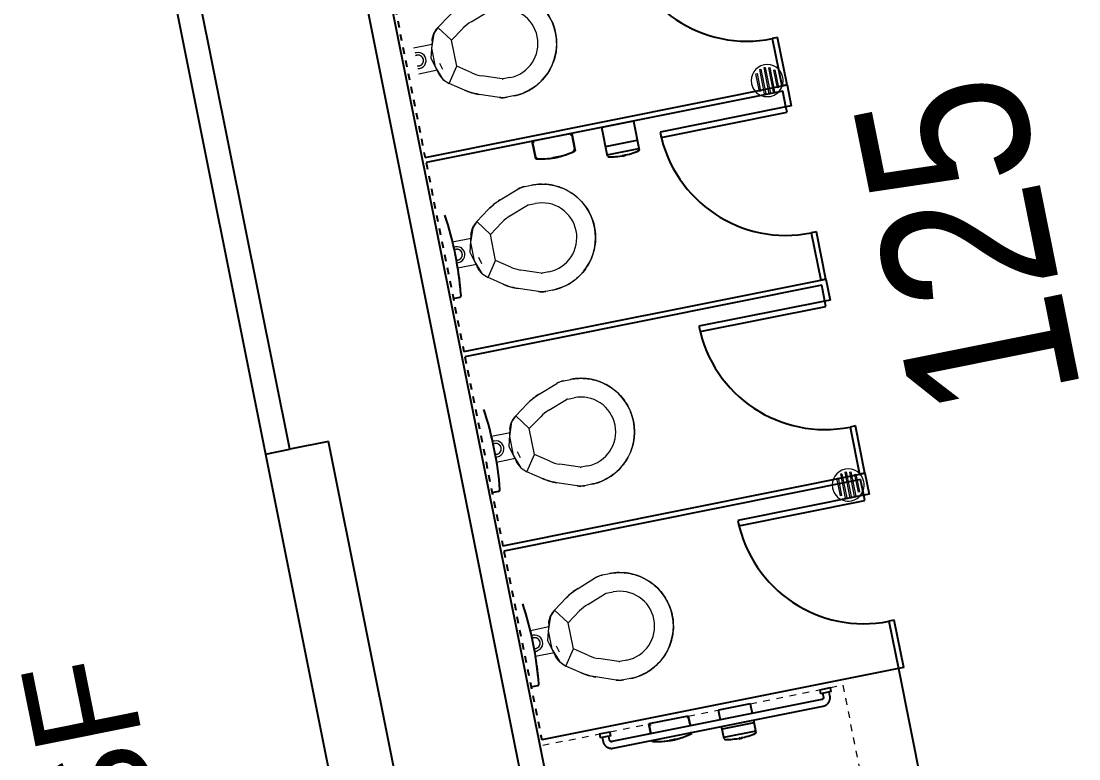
# Model space of a CAD drawing. Header units: inches. Extents: x 69200890 to 69205124, y 27678531 to 27681974.
# Drawn here: x 69203838.8 to 69204036.5, y 27680789.9 to 27680927.7 of the extents above; entities that cross this region are included whole.
import ezdxf
from ezdxf.enums import TextEntityAlignment as Align

# ---------------------------------------------------------------- set-up
doc = ezdxf.new("R2010")
doc.units = ezdxf.units.IN
doc.header["$LTSCALE"] = 10
doc.header["$MEASUREMENT"] = 0
doc.linetypes.add('Dash 1_8_', pattern=[0.25, 0.125, -0.125])
for name, color, linetype in [('A-DOOR', 2, 'CONTINUOUS'), ('A-FLOR', 3, 'CONTINUOUS'), ('A-IDEN-VNUM', 4, 'CONTINUOUS'), ('A-WALL', 5, 'CONTINUOUS'), ('AREA-TEXT', 3, 'CONTINUOUS')]:
    doc.layers.add(name, color=color, linetype=linetype)
doc.layers.add('P-SANR-FIXT', color=6, linetype='CONTINUOUS', lineweight=9)
doc.styles.add('CP_IDENTEXT', font='arial.ttf', dxfattribs={"height": 1})
doc.styles.add('CP_ROOMVNUMBER', font='arial.ttf', dxfattribs={"width": 0.85, "height": 0.075})

# ---------------------------------------------------------------- blocks, each defined once
blk = doc.blocks.new('pf-Toilet - Commercial _wall_ - WC-2 18_ Seat Height-8914036-LEVEL 1 FLOOR PLAN - OVERALL')
at = {"layer": 'P-SANR-FIXT'}
for p, q in [((13.44, -8.29), (13.44, -4.74)), ((18.44, -4.75), (18.44, -8.29)), ((15.94, -7.55), (12.84, -8.38)), ((19.04, -8.38), (15.94, -7.55)), ((11.58, -8.97), (10.6, -9.95)), ((14.18, -8.02), (11.58, -8.97)), ((14.69, -8.92), (13.45, -9.25)), ((17.7, -8.02), (14.18, -8.02)), ((20.3, -8.97), (17.7, -8.02)), ((21.28, -9.95), (20.3, -8.97)), ((8.82, -12.49), (10.6, -9.95)), ((10.6, -9.95), (13.47, -11.96)), ((10.6, -9.95), (13.47, -11.96)), ((18.42, -11.96), (21.28, -9.95)), ((18.42, -11.96), (21.28, -9.95)), ((21.28, -9.95), (23.06, -12.49)), ((11.69, -14.5), (13.47, -11.96)), ((13.47, -11.96), (18.42, -11.96)), ((18.42, -11.96), (20.19, -14.5)), ((6.18, -18.65), (7.5, -15.04)), ((24.38, -15.04), (25.7, -18.65)), ((9.47, -19.85), (10.79, -16.23)), ((21.1, -16.23), (22.41, -19.85)), ((5.94, -21.31), (5.94, -20.02)), ((9.44, -21.31), (9.44, -20.02)), ((22.44, -20.02), (22.44, -21.31)), ((25.94, -20.02), (25.94, -21.31))]:
    blk.add_line(p, q, dxfattribs=at)
at = {"layer": 'P-SANR-FIXT', "flags": 128}
for points in [[(14.99, -4.76), (14.97, -4.8), (14.96, -4.84), (14.95, -4.88), (14.95, -4.92), (14.94, -4.96), (14.94, -5), (14.93, -5.04), (14.93, -5.08), (14.93, -5.12), (14.93, -5.16), (14.94, -5.2), (14.94, -5.24), (14.95, -5.28), (14.96, -5.32), (14.97, -5.36), (14.98, -5.4), (14.99, -5.43), (15.01, -5.47), (15.02, -5.51), (15.04, -5.55), (15.06, -5.58), (15.08, -5.62), (15.1, -5.65), (15.13, -5.68), (15.15, -5.72), (15.18, -5.75), (15.2, -5.78), (15.23, -5.81), (15.26, -5.83), (15.29, -5.86), (15.32, -5.89), (15.35, -5.91), (15.39, -5.93), (15.42, -5.95), (15.46, -5.97), (15.49, -5.99), (15.53, -6.01), (15.57, -6.03), (15.6, -6.04), (15.64, -6.05), (15.68, -6.06), (15.72, -6.07), (15.76, -6.08), (15.8, -6.09), (15.84, -6.09), (15.88, -6.1), (15.92, -6.1), (15.94, -6.1)], [(15.94, -6.1), (15.98, -6.1), (16.02, -6.09), (16.06, -6.09), (16.1, -6.09), (16.14, -6.08), (16.18, -6.07), (16.22, -6.06), (16.26, -6.05), (16.3, -6.03), (16.33, -6.02), (16.37, -6), (16.41, -5.98), (16.44, -5.96), (16.48, -5.94), (16.51, -5.92), (16.54, -5.9), (16.58, -5.87), (16.61, -5.85), (16.64, -5.82), (16.66, -5.79), (16.69, -5.76), (16.72, -5.73), (16.74, -5.7), (16.77, -5.67), (16.79, -5.63), (16.81, -5.6), (16.83, -5.56), (16.85, -5.53), (16.87, -5.49), (16.88, -5.45), (16.89, -5.42), (16.91, -5.38), (16.92, -5.34), (16.93, -5.3), (16.93, -5.26), (16.94, -5.22), (16.95, -5.18), (16.95, -5.14), (16.95, -5.1), (16.95, -5.06), (16.95, -5.02), (16.94, -4.98), (16.94, -4.94), (16.93, -4.9), (16.92, -4.86), (16.91, -4.82), (16.9, -4.78)], [(10.6, -9.95), (10.69, -9.82), (10.79, -9.7), (10.9, -9.58), (11.01, -9.46), (11.12, -9.35), (11.24, -9.24), (11.36, -9.14), (11.49, -9.04), (11.62, -8.94), (11.75, -8.86), (11.89, -8.77), (12.03, -8.7), (12.17, -8.63), (12.32, -8.56), (12.47, -8.5), (12.62, -8.45), (12.77, -8.4), (12.84, -8.38)], [(19.04, -8.38), (19.19, -8.43), (19.35, -8.48), (19.5, -8.53), (19.64, -8.6), (19.79, -8.67), (19.93, -8.74), (20.07, -8.82), (20.2, -8.9), (20.34, -8.99), (20.46, -9.09), (20.59, -9.19), (20.71, -9.3), (20.82, -9.41), (20.94, -9.52), (21.04, -9.64), (21.14, -9.77), (21.24, -9.89), (21.28, -9.95)], [(7.5, -15.04), (7.66, -14.62), (7.83, -14.22), (8.02, -13.82), (8.23, -13.44), (8.45, -13.06), (8.69, -12.69), (8.82, -12.49)], [(23.06, -12.49), (23.3, -12.85), (23.53, -13.23), (23.75, -13.61), (23.95, -14), (24.13, -14.4), (24.3, -14.81), (24.38, -15.04)], [(5.94, -20.02), (5.94, -19.86), (5.95, -19.7), (5.97, -19.54), (5.99, -19.38), (6.02, -19.22), (6.06, -19.07), (6.1, -18.91), (6.14, -18.76), (6.18, -18.65)], [(25.7, -18.65), (25.75, -18.8), (25.8, -18.95), (25.84, -19.11), (25.87, -19.27), (25.9, -19.42), (25.92, -19.58), (25.93, -19.74), (25.94, -19.9), (25.94, -20.02)], [(6.54, -24.73), (6.41, -24.35), (6.3, -23.97), (6.2, -23.58), (6.12, -23.19), (6.05, -22.8), (6, -22.4), (5.96, -22), (5.95, -21.6), (5.94, -21.31)], [(25.94, -21.31), (25.93, -21.71), (25.91, -22.11), (25.87, -22.51), (25.81, -22.91), (25.74, -23.3), (25.65, -23.69), (25.55, -24.08), (25.43, -24.46), (25.34, -24.73)], [(8.87, -28.38), (8.59, -28.1), (8.33, -27.8), (8.07, -27.49), (7.83, -27.17), (7.61, -26.84), (7.39, -26.5), (7.19, -26.15), (7, -25.8), (6.83, -25.44), (6.67, -25.07), (6.54, -24.73)], [(25.34, -24.73), (25.19, -25.11), (25.03, -25.47), (24.86, -25.83), (24.67, -26.19), (24.47, -26.53), (24.26, -26.87), (24.03, -27.2), (23.79, -27.52), (23.53, -27.82), (23.26, -28.12), (23.01, -28.38)], [(12.52, -30.71), (12.15, -30.57), (11.78, -30.41), (11.42, -30.23), (11.07, -30.04), (10.72, -29.84), (10.39, -29.63), (10.06, -29.4), (9.74, -29.16), (9.43, -28.9), (9.13, -28.64), (8.87, -28.38)], [(23.01, -28.38), (22.72, -28.66), (22.42, -28.93), (22.11, -29.18), (21.8, -29.42), (21.47, -29.65), (21.13, -29.86), (20.78, -30.06), (20.43, -30.25), (20.07, -30.42), (19.7, -30.58), (19.36, -30.71)], [(15.94, -31.31), (15.54, -31.3), (15.14, -31.28), (14.74, -31.24), (14.35, -31.18), (13.95, -31.11), (13.56, -31.03), (13.18, -30.92), (12.8, -30.8), (12.52, -30.71)], [(19.36, -30.71), (18.98, -30.84), (18.6, -30.95), (18.21, -31.05), (17.82, -31.13), (17.43, -31.2), (17.03, -31.25), (16.63, -31.29), (16.23, -31.31), (15.94, -31.31)]]:
    blk.add_lwpolyline(points, dxfattribs=at)
at = {"layer": 'P-SANR-FIXT'}
for centre, radius, start, end in [((15.94, -5.09), 1.5, 167.1977, 180), ((15.94, -5.09), 1.5, 180, 0), ((15.94, -5.09), 1.01, 162, 270), ((15.94, -5.09), 1.01, 270, 315.4779), ((15.94, -5.09), 1.01, 330.8251, 18), ((15.94, -5.09), 1.5, 0, 12.8023), ((13.88, -12.25), 4, 105, 125), ((18.01, -12.25), 4, 55, 75), ((17.83, -18.8), 11, 145, 160), ((14.05, -18.8), 11, 20, 35), ((17.83, -18.8), 7.5, 145, 160), ((14.05, -18.8), 7.5, 20, 35), ((9.94, -20.02), 4, 160, 180), ((21.94, -20.02), 4, 0, 20), ((15.94, -21.31), 10, 180, 270), ((15.94, -21.31), 10, 180, 190.6696), ((9.94, -20.02), 0.5, 160, 180), ((15.94, -21.31), 6.5, 180, 270), ((15.94, -21.31), 10, 270, 0), ((15.94, -21.31), 6.5, 270, 0), ((21.94, -20.02), 0.5, 0, 20), ((15.94, -21.31), 10, 349.3304, 0), ((15.94, -21.31), 10, 194.1644, 200), ((15.94, -21.31), 10, 200, 201.173), ((15.94, -21.31), 10, 338.827, 340), ((15.94, -21.31), 10, 340, 345.8356), ((15.94, -21.31), 10, 209.1638, 212.5), ((15.94, -21.31), 10, 327.5, 330.8362), ((15.94, -21.31), 10, 237.5, 240.8362), ((15.94, -21.31), 10, 248.827, 250), ((15.94, -21.31), 10, 250, 255.8356), ((15.94, -21.31), 10, 259.3304, 270), ((15.94, -21.31), 10, 270, 280.6696), ((15.94, -21.31), 10, 284.1644, 290), ((15.94, -21.31), 10, 290, 291.173), ((15.94, -21.31), 10, 299.1638, 302.5)]:
    blk.add_arc(centre, radius, start, end, dxfattribs=at)
blk = doc.blocks.new('pf_Floor Drain - Floor Drain-8424085-LEVEL 1 FLOOR PLAN - OVERALL')
at = {"layer": 'P-SANR-FIXT'}
for p, q in [((-0.96, -2.31), (-0.96, 2.31)), ((-0.96, 2.31), (-0.75, 2.31)), ((-0.75, 2.31), (-0.75, -2.31)), ((-0.1, -2.5), (-0.1, 2.5)), ((-0.1, 2.5), (0.1, 2.5)), ((0.1, 2.5), (0.1, -2.5)), ((0.75, -2.31), (0.75, 2.31)), ((0.75, 2.31), (0.96, 2.31)), ((0.96, 2.31), (0.96, -2.31)), ((-1.81, -1.68), (-1.81, 1.68)), ((-1.81, 1.68), (-1.6, 1.68)), ((-1.6, 1.68), (-1.6, -1.68)), ((1.6, -1.68), (1.6, 1.68)), ((1.6, 1.68), (1.81, 1.68)), ((1.81, 1.68), (1.81, -1.68)), ((-1.6, -1.68), (-1.81, -1.68)), ((1.81, -1.68), (1.6, -1.68)), ((-0.75, -2.31), (-0.96, -2.31)), ((0.1, -2.5), (-0.1, -2.5)), ((0.96, -2.31), (0.75, -2.31))]:
    blk.add_line(p, q, dxfattribs=at)
for start, end in [(360, 180), (180, 360)]:
    blk.add_arc((0, 0), 3, start, end, dxfattribs=at)
blk = doc.blocks.new('pf-Toilet - Commercial _wall_ - WC-2 18_ Seat Height-V25-LEVEL 1 FLOOR PLAN - OVERALL')
at = {"layer": 'P-SANR-FIXT'}
for p, q in [((13.44, -8.29), (13.44, -4.74)), ((18.44, -4.75), (18.44, -8.29)), ((15.94, -7.55), (12.84, -8.38)), ((19.04, -8.38), (15.94, -7.55)), ((11.58, -8.97), (10.6, -9.95)), ((14.18, -8.02), (11.58, -8.97)), ((14.69, -8.92), (13.45, -9.25)), ((17.7, -8.02), (14.18, -8.02)), ((20.3, -8.97), (17.7, -8.02)), ((21.28, -9.95), (20.3, -8.97)), ((8.82, -12.49), (10.6, -9.95)), ((10.6, -9.95), (13.47, -11.96)), ((10.6, -9.95), (13.47, -11.96)), ((18.42, -11.96), (21.28, -9.95)), ((18.42, -11.96), (21.28, -9.95)), ((21.28, -9.95), (23.06, -12.49)), ((11.69, -14.5), (13.47, -11.96)), ((13.47, -11.96), (18.42, -11.96)), ((18.42, -11.96), (20.19, -14.5)), ((6.18, -18.65), (7.5, -15.04)), ((24.38, -15.04), (25.7, -18.65)), ((9.47, -19.85), (10.79, -16.23)), ((21.1, -16.23), (22.41, -19.85)), ((5.94, -21.31), (5.94, -20.02)), ((9.44, -21.31), (9.44, -20.02)), ((22.44, -20.02), (22.44, -21.31)), ((25.94, -20.02), (25.94, -21.31))]:
    blk.add_line(p, q, dxfattribs=at)
at = {"layer": 'P-SANR-FIXT', "flags": 128}
for points in [[(14.99, -4.76), (14.97, -4.8), (14.96, -4.84), (14.95, -4.88), (14.95, -4.92), (14.94, -4.96), (14.94, -5), (14.93, -5.04), (14.93, -5.08), (14.93, -5.12), (14.93, -5.16), (14.94, -5.2), (14.94, -5.24), (14.95, -5.28), (14.96, -5.32), (14.97, -5.36), (14.98, -5.4), (14.99, -5.43), (15.01, -5.47), (15.02, -5.51), (15.04, -5.55), (15.06, -5.58), (15.08, -5.62), (15.1, -5.65), (15.13, -5.68), (15.15, -5.72), (15.18, -5.75), (15.2, -5.78), (15.23, -5.81), (15.26, -5.83), (15.29, -5.86), (15.32, -5.89), (15.35, -5.91), (15.39, -5.93), (15.42, -5.95), (15.46, -5.97), (15.49, -5.99), (15.53, -6.01), (15.57, -6.03), (15.6, -6.04), (15.64, -6.05), (15.68, -6.06), (15.72, -6.07), (15.76, -6.08), (15.8, -6.09), (15.84, -6.09), (15.88, -6.1), (15.92, -6.1), (15.94, -6.1)], [(15.94, -6.1), (15.98, -6.1), (16.02, -6.09), (16.06, -6.09), (16.1, -6.09), (16.14, -6.08), (16.18, -6.07), (16.22, -6.06), (16.26, -6.05), (16.3, -6.03), (16.33, -6.02), (16.37, -6), (16.41, -5.98), (16.44, -5.96), (16.48, -5.94), (16.51, -5.92), (16.54, -5.9), (16.58, -5.87), (16.61, -5.85), (16.64, -5.82), (16.66, -5.79), (16.69, -5.76), (16.72, -5.73), (16.74, -5.7), (16.77, -5.67), (16.79, -5.63), (16.81, -5.6), (16.83, -5.56), (16.85, -5.53), (16.87, -5.49), (16.88, -5.45), (16.89, -5.42), (16.91, -5.38), (16.92, -5.34), (16.93, -5.3), (16.93, -5.26), (16.94, -5.22), (16.95, -5.18), (16.95, -5.14), (16.95, -5.1), (16.95, -5.06), (16.95, -5.02), (16.94, -4.98), (16.94, -4.94), (16.93, -4.9), (16.92, -4.86), (16.91, -4.82), (16.9, -4.78)], [(10.6, -9.95), (10.69, -9.82), (10.79, -9.7), (10.9, -9.58), (11.01, -9.46), (11.12, -9.35), (11.24, -9.24), (11.36, -9.14), (11.49, -9.04), (11.62, -8.94), (11.75, -8.86), (11.89, -8.77), (12.03, -8.7), (12.17, -8.63), (12.32, -8.56), (12.47, -8.5), (12.62, -8.45), (12.77, -8.4), (12.84, -8.38)], [(19.04, -8.38), (19.19, -8.43), (19.35, -8.48), (19.5, -8.53), (19.64, -8.6), (19.79, -8.67), (19.93, -8.74), (20.07, -8.82), (20.2, -8.9), (20.34, -8.99), (20.46, -9.09), (20.59, -9.19), (20.71, -9.3), (20.82, -9.41), (20.94, -9.52), (21.04, -9.64), (21.14, -9.77), (21.24, -9.89), (21.28, -9.95)], [(7.5, -15.04), (7.66, -14.62), (7.83, -14.22), (8.02, -13.82), (8.23, -13.44), (8.45, -13.06), (8.69, -12.69), (8.82, -12.49)], [(23.06, -12.49), (23.3, -12.85), (23.53, -13.23), (23.75, -13.61), (23.95, -14), (24.13, -14.4), (24.3, -14.81), (24.38, -15.04)], [(5.94, -20.02), (5.94, -19.86), (5.95, -19.7), (5.97, -19.54), (5.99, -19.38), (6.02, -19.22), (6.06, -19.07), (6.1, -18.91), (6.14, -18.76), (6.18, -18.65)], [(25.7, -18.65), (25.75, -18.8), (25.8, -18.95), (25.84, -19.11), (25.87, -19.27), (25.9, -19.42), (25.92, -19.58), (25.93, -19.74), (25.94, -19.9), (25.94, -20.02)], [(6.54, -24.73), (6.41, -24.35), (6.3, -23.97), (6.2, -23.58), (6.12, -23.19), (6.05, -22.8), (6, -22.4), (5.96, -22), (5.95, -21.6), (5.94, -21.31)], [(25.94, -21.31), (25.93, -21.71), (25.91, -22.11), (25.87, -22.51), (25.81, -22.91), (25.74, -23.3), (25.65, -23.69), (25.55, -24.08), (25.43, -24.46), (25.34, -24.73)], [(8.87, -28.38), (8.59, -28.1), (8.33, -27.8), (8.07, -27.49), (7.83, -27.17), (7.61, -26.84), (7.39, -26.5), (7.19, -26.15), (7, -25.8), (6.83, -25.44), (6.67, -25.07), (6.54, -24.73)], [(25.34, -24.73), (25.19, -25.11), (25.03, -25.47), (24.86, -25.83), (24.67, -26.19), (24.47, -26.53), (24.26, -26.87), (24.03, -27.2), (23.79, -27.52), (23.53, -27.82), (23.26, -28.12), (23.01, -28.38)], [(12.52, -30.71), (12.15, -30.57), (11.78, -30.41), (11.42, -30.23), (11.07, -30.04), (10.72, -29.84), (10.39, -29.63), (10.06, -29.4), (9.74, -29.16), (9.43, -28.9), (9.13, -28.64), (8.87, -28.38)], [(23.01, -28.38), (22.72, -28.66), (22.42, -28.93), (22.11, -29.18), (21.8, -29.42), (21.47, -29.65), (21.13, -29.86), (20.78, -30.06), (20.43, -30.25), (20.07, -30.42), (19.7, -30.58), (19.36, -30.71)], [(15.94, -31.31), (15.54, -31.3), (15.14, -31.28), (14.74, -31.24), (14.35, -31.18), (13.95, -31.11), (13.56, -31.03), (13.18, -30.92), (12.8, -30.8), (12.52, -30.71)], [(19.36, -30.71), (18.98, -30.84), (18.6, -30.95), (18.21, -31.05), (17.82, -31.13), (17.43, -31.2), (17.03, -31.25), (16.63, -31.29), (16.23, -31.31), (15.94, -31.31)]]:
    blk.add_lwpolyline(points, dxfattribs=at)
at = {"layer": 'P-SANR-FIXT'}
for centre, radius, start, end in [((15.94, -5.09), 1.5, 167.1977, 180), ((15.94, -5.09), 1.5, 180, 0), ((15.94, -5.09), 1.01, 162, 270), ((15.94, -5.09), 1.01, 270, 315.4779), ((15.94, -5.09), 1.01, 330.8251, 18), ((15.94, -5.09), 1.5, 0, 12.8023), ((13.88, -12.25), 4, 105, 125), ((18.01, -12.25), 4, 55, 75), ((17.83, -18.8), 11, 145, 160), ((14.05, -18.8), 11, 20, 35), ((17.83, -18.8), 7.5, 145, 160), ((14.05, -18.8), 7.5, 20, 35), ((9.94, -20.02), 4, 160, 180), ((21.94, -20.02), 4, 0, 20), ((15.94, -21.31), 10, 180, 270), ((15.94, -21.31), 10, 180, 190.6696), ((9.94, -20.02), 0.5, 160, 180), ((15.94, -21.31), 6.5, 180, 270), ((15.94, -21.31), 10, 270, 0), ((15.94, -21.31), 6.5, 270, 0), ((21.94, -20.02), 0.5, 0, 20), ((15.94, -21.31), 10, 349.3304, 0), ((15.94, -21.31), 10, 194.1644, 200), ((15.94, -21.31), 10, 200, 201.173), ((15.94, -21.31), 10, 338.827, 340), ((15.94, -21.31), 10, 340, 345.8356), ((15.94, -21.31), 10, 209.1638, 212.5), ((15.94, -21.31), 10, 327.5, 330.8362), ((15.94, -21.31), 10, 237.5, 240.8362), ((15.94, -21.31), 10, 248.827, 250), ((15.94, -21.31), 10, 250, 255.8356), ((15.94, -21.31), 10, 259.3304, 270), ((15.94, -21.31), 10, 270, 280.6696), ((15.94, -21.31), 10, 284.1644, 290), ((15.94, -21.31), 10, 290, 291.173), ((15.94, -21.31), 10, 299.1638, 302.5)]:
    blk.add_arc(centre, radius, start, end, dxfattribs=at)
blk = doc.blocks.new('pf_Toilet - Commercial _wall_ - WC-1 18_ seat height-12837909-LEVEL 1 FLOOR PLAN - OVERALL')
at = {"layer": 'P-SANR-FIXT', "linetype": 'Dash 1_8_'}
for p, q in [((-27.06, -60), (-27.06, -2.81)), ((33.94, -2.81), (33.94, -13.63)), ((33.94, -15.63), (33.94, -23.06)), ((33.94, -30.56), (33.94, -36.28)), ((33.94, -42.34), (33.94, -55.63)), ((33.94, -57.63), (33.94, -60)), ((33.94, -60), (-27.06, -60))]:
    blk.add_line(p, q, dxfattribs=at)
at = {"layer": 'P-SANR-FIXT'}
for p, q in [((13.44, -4.5), (13.44, -2.81)), ((14.94, -2.81), (14.94, -4.04)), ((16.94, -4.04), (16.94, -2.81)), ((18.44, -2.81), (18.44, -4.5)), ((13.44, -8.29), (13.44, -5.74)), ((18.44, -5.74), (18.44, -8.29)), ((15.94, -7.55), (12.84, -8.38)), ((19.04, -8.38), (15.94, -7.55)), ((11.58, -8.97), (10.6, -9.95)), ((14.18, -8.02), (11.58, -8.97)), ((14.69, -8.92), (13.45, -9.25)), ((17.7, -8.02), (14.18, -8.02)), ((20.3, -8.97), (17.7, -8.02)), ((21.28, -9.95), (20.3, -8.97)), ((8.82, -12.49), (10.6, -9.95)), ((10.6, -9.95), (13.47, -11.96)), ((10.6, -9.95), (13.47, -11.96)), ((18.42, -11.96), (21.28, -9.95)), ((18.42, -11.96), (21.28, -9.95)), ((21.28, -9.95), (23.06, -12.49)), ((11.69, -14.5), (13.47, -11.96)), ((13.47, -11.96), (18.42, -11.96)), ((18.42, -11.96), (20.19, -14.5)), ((6.18, -18.65), (7.5, -15.04)), ((24.38, -15.04), (25.7, -18.65)), ((9.47, -19.85), (10.79, -16.23)), ((21.1, -16.23), (22.41, -19.85)), ((5.94, -21.31), (5.94, -20.02)), ((9.44, -21.31), (9.44, -20.02)), ((22.44, -20.02), (22.44, -21.31)), ((25.94, -20.02), (25.94, -21.31))]:
    blk.add_line(p, q, dxfattribs=at)
at = {"layer": 'P-SANR-FIXT', "flags": 128}
for points in [[(15.94, -4.08), (15.9, -4.08), (15.86, -4.08), (15.82, -4.09), (15.78, -4.09), (15.74, -4.1), (15.7, -4.11), (15.66, -4.12), (15.62, -4.13), (15.59, -4.15), (15.55, -4.16), (15.51, -4.18), (15.48, -4.19), (15.44, -4.21), (15.41, -4.23), (15.37, -4.26), (15.34, -4.28), (15.31, -4.31), (15.28, -4.33), (15.25, -4.36), (15.22, -4.39), (15.19, -4.42), (15.16, -4.45), (15.14, -4.48), (15.11, -4.51)], [(15.18, -5.75), (15.2, -5.78), (15.23, -5.81), (15.26, -5.83), (15.29, -5.86), (15.32, -5.89), (15.35, -5.91), (15.39, -5.93), (15.42, -5.95), (15.46, -5.97), (15.49, -5.99), (15.53, -6.01), (15.57, -6.03), (15.6, -6.04), (15.64, -6.05), (15.68, -6.06), (15.72, -6.07), (15.76, -6.08), (15.8, -6.09), (15.84, -6.09), (15.88, -6.1), (15.92, -6.1), (15.94, -6.1)], [(16.76, -4.5), (16.73, -4.46), (16.71, -4.43), (16.68, -4.4), (16.65, -4.37), (16.62, -4.35), (16.59, -4.32), (16.56, -4.29), (16.53, -4.27), (16.5, -4.25), (16.46, -4.23), (16.43, -4.21), (16.39, -4.19), (16.35, -4.17), (16.32, -4.15), (16.28, -4.14), (16.24, -4.13), (16.2, -4.12), (16.16, -4.11), (16.12, -4.1), (16.08, -4.09), (16.04, -4.09), (16, -4.08), (15.96, -4.08), (15.94, -4.08)], [(15.94, -6.1), (15.98, -6.1), (16.02, -6.09), (16.06, -6.09), (16.1, -6.09), (16.14, -6.08), (16.18, -6.07), (16.22, -6.06), (16.26, -6.05), (16.3, -6.03), (16.33, -6.02), (16.37, -6), (16.41, -5.98), (16.44, -5.96), (16.48, -5.94), (16.51, -5.92), (16.54, -5.9), (16.58, -5.87), (16.61, -5.85), (16.64, -5.82), (16.66, -5.79), (16.69, -5.76)], [(10.6, -9.95), (10.69, -9.82), (10.79, -9.7), (10.9, -9.58), (11.01, -9.46), (11.12, -9.35), (11.24, -9.24), (11.36, -9.14), (11.49, -9.04), (11.62, -8.94), (11.75, -8.86), (11.89, -8.77), (12.03, -8.7), (12.17, -8.63), (12.32, -8.56), (12.47, -8.5), (12.62, -8.45), (12.77, -8.4), (12.84, -8.38)], [(19.04, -8.38), (19.19, -8.43), (19.35, -8.48), (19.5, -8.53), (19.64, -8.6), (19.79, -8.67), (19.93, -8.74), (20.07, -8.82), (20.2, -8.9), (20.34, -8.99), (20.46, -9.09), (20.59, -9.19), (20.71, -9.3), (20.82, -9.41), (20.94, -9.52), (21.04, -9.64), (21.14, -9.77), (21.24, -9.89), (21.28, -9.95)], [(7.5, -15.04), (7.66, -14.62), (7.83, -14.22), (8.02, -13.82), (8.23, -13.44), (8.45, -13.06), (8.69, -12.69), (8.82, -12.49)], [(23.06, -12.49), (23.3, -12.85), (23.53, -13.23), (23.75, -13.61), (23.95, -14), (24.13, -14.4), (24.3, -14.81), (24.38, -15.04)], [(5.94, -20.02), (5.94, -19.86), (5.95, -19.7), (5.97, -19.54), (5.99, -19.38), (6.02, -19.22), (6.06, -19.07), (6.1, -18.91), (6.14, -18.76), (6.18, -18.65)], [(25.7, -18.65), (25.75, -18.8), (25.8, -18.95), (25.84, -19.11), (25.87, -19.27), (25.9, -19.42), (25.92, -19.58), (25.93, -19.74), (25.94, -19.9), (25.94, -20.02)], [(6.54, -24.73), (6.41, -24.35), (6.3, -23.97), (6.2, -23.58), (6.12, -23.19), (6.05, -22.8), (6, -22.4), (5.96, -22), (5.95, -21.6), (5.94, -21.31)], [(25.94, -21.31), (25.93, -21.71), (25.91, -22.11), (25.87, -22.51), (25.81, -22.91), (25.74, -23.3), (25.65, -23.69), (25.55, -24.08), (25.43, -24.46), (25.34, -24.73)], [(8.87, -28.38), (8.59, -28.1), (8.33, -27.8), (8.07, -27.49), (7.83, -27.17), (7.61, -26.84), (7.39, -26.5), (7.19, -26.15), (7, -25.8), (6.83, -25.44), (6.67, -25.07), (6.54, -24.73)], [(25.34, -24.73), (25.19, -25.11), (25.03, -25.47), (24.86, -25.83), (24.67, -26.19), (24.47, -26.53), (24.26, -26.87), (24.03, -27.2), (23.79, -27.52), (23.53, -27.82), (23.26, -28.12), (23.01, -28.38)], [(12.52, -30.71), (12.15, -30.57), (11.78, -30.41), (11.42, -30.23), (11.07, -30.04), (10.72, -29.84), (10.39, -29.63), (10.06, -29.4), (9.74, -29.16), (9.43, -28.9), (9.13, -28.64), (8.87, -28.38)], [(23.01, -28.38), (22.72, -28.66), (22.42, -28.93), (22.11, -29.18), (21.8, -29.42), (21.47, -29.65), (21.13, -29.86), (20.78, -30.06), (20.43, -30.25), (20.07, -30.42), (19.7, -30.58), (19.36, -30.71)], [(15.94, -31.31), (15.54, -31.3), (15.14, -31.28), (14.74, -31.24), (14.35, -31.18), (13.95, -31.11), (13.56, -31.03), (13.18, -30.92), (12.8, -30.8), (12.52, -30.71)], [(19.36, -30.71), (18.98, -30.84), (18.6, -30.95), (18.21, -31.05), (17.82, -31.13), (17.43, -31.2), (17.03, -31.25), (16.63, -31.29), (16.23, -31.31), (15.94, -31.31)]]:
    blk.add_lwpolyline(points, dxfattribs=at)
at = {"layer": 'P-SANR-FIXT'}
for centre, radius, start, end in [((15.94, -5.09), 1.5, 23.5792, 156.4208), ((15.94, -5.09), 1.5, 205.9721, 333.9314), ((15.94, -5.09), 1.01, 90, 142.1672), ((15.94, -5.09), 1.01, 222.1432, 270), ((15.94, -5.09), 1.01, 37.8328, 90), ((15.94, -5.09), 1.01, 270, 315.4779), ((13.88, -12.25), 4, 105, 125), ((18.01, -12.25), 4, 55, 75), ((17.83, -18.8), 11, 145, 160), ((14.05, -18.8), 11, 20, 35), ((17.83, -18.8), 7.5, 145, 160), ((14.05, -18.8), 7.5, 20, 35), ((9.94, -20.02), 4, 160, 180), ((21.94, -20.02), 4, 0, 20), ((15.94, -21.31), 10, 180, 270), ((15.94, -21.31), 10, 180, 190.6507), ((9.94, -20.02), 0.5, 160, 180), ((15.94, -21.31), 6.5, 180, 270), ((15.94, -21.31), 10, 270, 0), ((15.94, -21.31), 6.5, 270, 0), ((21.94, -20.02), 0.5, 0, 20), ((15.94, -21.31), 10, 349.3304, 0), ((15.94, -21.31), 10, 194.1644, 200), ((15.94, -21.31), 10, 200, 201.173), ((15.94, -21.31), 10, 338.827, 340), ((15.94, -21.31), 10, 340, 345.8356), ((15.94, -21.31), 10, 209.1638, 212.5), ((15.94, -21.31), 10, 327.5, 330.8362), ((15.94, -21.31), 10, 237.5, 240.8362), ((15.94, -21.31), 10, 248.827, 250), ((15.94, -21.31), 10, 250, 255.8356), ((15.94, -21.31), 10, 259.3304, 270), ((15.94, -21.31), 10, 270, 280.6696), ((15.94, -21.31), 10, 284.1644, 290), ((15.94, -21.31), 10, 290, 291.173), ((15.94, -21.31), 10, 299.1638, 302.5)]:
    blk.add_arc(centre, radius, start, end, dxfattribs=at)

msp = doc.modelspace()

# ---------------------------------------------------------------- linework, layer by layer
at = {"layer": 'A-DOOR'}
for p, q in [((69203958.44, 27680906.04), (69203981.97, 27680910.75)), ((69203958.24, 27680907.02), (69203958.44, 27680906.04)), ((69203989.04, 27680875.45), (69203965.51, 27680870.74)), ((69203965.71, 27680869.76), (69203989.24, 27680874.47)), ((69203965.51, 27680870.74), (69203965.71, 27680869.76)), ((69203996.31, 27680839.18), (69203972.78, 27680834.46)), ((69203972.97, 27680833.48), (69203996.51, 27680838.19)), ((69203972.78, 27680834.46), (69203972.97, 27680833.48))]:
    msp.add_line(p, q, dxfattribs=at)
for centre in [(69203974.51, 27680948.01), (69203981.77, 27680911.73), (69203989.04, 27680875.45), (69203996.31, 27680839.18)]:
    msp.add_arc(centre, 24, 191.3283, 281.3283, dxfattribs=at)
at = {"layer": 'A-FLOR', "linetype": 'Dash 1_8_'}
for p, q in [((69203907.24, 27680937.6), (69203914.31, 27680902.3)), ((69203914.51, 27680901.32), (69203921.58, 27680866.02)), ((69203921.78, 27680865.04), (69203928.85, 27680829.74)), ((69203929.04, 27680828.76), (69203936.12, 27680793.46))]:
    msp.add_line(p, q, dxfattribs=at)
at = {"layer": 'A-FLOR'}
for p, q in [((69203980.2, 27680924.68), (69203979.22, 27680924.48)), ((69203979.22, 27680924.48), (69203980.99, 27680915.66)), ((69203981.97, 27680915.85), (69203980.2, 27680924.68)), ((69203914.31, 27680902.3), (69203981.97, 27680915.85)), ((69203981.97, 27680915.85), (69203980.99, 27680915.66)), ((69203981.97, 27680915.85), (69203982.75, 27680911.93)), ((69203981.18, 27680914.67), (69203914.51, 27680901.32)), ((69203981.77, 27680911.73), (69203981.18, 27680914.67)), ((69203981.77, 27680911.73), (69203958.24, 27680907.02)), ((69203982.75, 27680911.93), (69203981.77, 27680911.73)), ((69203981.97, 27680910.75), (69203981.77, 27680911.73)), ((69203953.27, 27680909.08), (69203947.33, 27680907.89)), ((69203948.41, 27680902.5), (69203947.33, 27680907.89)), ((69203953.27, 27680909.08), (69203954.35, 27680903.69)), ((69203941.72, 27680906.77), (69203934.36, 27680905.3)), ((69203941.72, 27680906.77), (69203942.37, 27680903.52)), ((69203942.37, 27680903.52), (69203941.72, 27680906.77)), ((69203941.72, 27680906.77), (69203942.37, 27680903.52)), ((69203948.03, 27680904.34), (69203953.98, 27680905.53)), ((69203935.02, 27680902.05), (69203934.36, 27680905.3)), ((69203934.36, 27680905.3), (69203935.02, 27680902.05)), ((69203935.02, 27680902.05), (69203934.36, 27680905.3)), ((69203948.35, 27680902.75), (69203954.3, 27680903.94)), ((69203951.22, 27680902.62), (69203951.34, 27680902.64)), ((69203951.34, 27680902.64), (69203951.22, 27680902.62)), ((69203951.22, 27680902.62), (69203951.23, 27680902.55)), ((69203951.23, 27680902.55), (69203951.72, 27680902.65)), ((69203951.72, 27680902.65), (69203951.23, 27680902.55)), ((69203951.59, 27680902.69), (69203951.71, 27680902.71)), ((69203951.71, 27680902.71), (69203951.59, 27680902.69)), ((69203951.72, 27680902.65), (69203951.71, 27680902.71)), ((69203987.47, 27680888.4), (69203986.49, 27680888.2)), ((69203986.49, 27680888.2), (69203988.26, 27680879.38)), ((69203989.24, 27680879.57), (69203987.47, 27680888.4)), ((69203921.58, 27680866.02), (69203989.24, 27680879.57)), ((69203988.45, 27680878.4), (69203921.78, 27680865.04)), ((69203989.24, 27680879.57), (69203988.26, 27680879.38)), ((69203989.04, 27680875.45), (69203988.45, 27680878.4)), ((69203989.24, 27680879.57), (69203990.02, 27680875.65)), ((69203919.59, 27680875.95), (69203920.85, 27680876.2)), ((69203990.02, 27680875.65), (69203989.04, 27680875.45)), ((69203989.24, 27680874.47), (69203989.04, 27680875.45)), ((69203994.74, 27680852.12), (69203993.76, 27680851.92)), ((69203996.5, 27680843.29), (69203994.74, 27680852.12)), ((69203993.76, 27680851.92), (69203995.52, 27680843.1)), ((69203928.85, 27680829.74), (69203996.5, 27680843.29)), ((69203996.5, 27680843.29), (69203995.52, 27680843.1)), ((69203996.5, 27680843.29), (69203997.29, 27680839.37)), ((69203995.72, 27680842.12), (69203929.04, 27680828.76)), ((69203996.31, 27680839.18), (69203995.72, 27680842.12)), ((69203926.86, 27680839.67), (69203928.11, 27680839.92)), ((69203997.29, 27680839.37), (69203996.31, 27680839.18)), ((69203996.51, 27680838.19), (69203996.31, 27680839.18)), ((69204002, 27680815.84), (69204001.02, 27680815.64)), ((69204001.02, 27680815.64), (69204002.79, 27680806.82)), ((69204003.77, 27680807.01), (69204002, 27680815.84)), ((69204003.77, 27680807.01), (69204002.79, 27680806.82)), ((69203934.13, 27680803.39), (69203935.38, 27680803.64)), ((69203988.1, 27680802.84), (69203990.06, 27680803.24)), ((69203988.1, 27680802.84), (69203988.25, 27680802.11)), ((69203990.21, 27680802.5), (69203990.06, 27680803.24)), ((69203988.47, 27680801.01), (69203949.25, 27680793.15)), ((69203990.21, 27680802.5), (69203988.25, 27680802.11)), ((69203988.61, 27680802.18), (69203988.76, 27680801.45)), ((69203989.99, 27680801.69), (69203989.84, 27680802.43)), ((69203949.49, 27680791.92), (69203988.71, 27680799.78)), ((69203975.08, 27680800.24), (69203969.13, 27680799.04)), ((69203969.51, 27680797.15), (69203969.13, 27680799.04)), ((69203975.08, 27680800.24), (69203975.45, 27680798.39)), ((69203963.52, 27680797.92), (69203956.17, 27680796.45)), ((69203963.9, 27680796.05), (69203963.52, 27680797.92)), ((69203963.9, 27680796.05), (69203963.52, 27680797.92)), ((69203963.52, 27680797.92), (69203963.9, 27680796.05)), ((69203975.69, 27680797.17), (69203976.16, 27680794.84)), ((69203946.92, 27680794.59), (69203948.88, 27680794.99)), ((69203949.02, 27680794.25), (69203948.88, 27680794.99)), ((69203956.17, 27680796.45), (69203956.54, 27680794.61)), ((69203956.17, 27680796.45), (69203956.54, 27680794.61)), ((69203956.54, 27680794.61), (69203956.17, 27680796.45)), ((69203964.17, 27680794.67), (69203964.14, 27680794.87)), ((69203964.17, 27680794.67), (69203964.14, 27680794.87)), ((69203964.14, 27680794.87), (69203964.17, 27680794.67)), ((69203970.21, 27680793.65), (69203969.74, 27680796.01)), ((69203975.79, 27680796.68), (69203969.84, 27680795.49)), ((69203976.11, 27680795.1), (69203970.16, 27680793.9)), ((69203946.92, 27680794.59), (69203947.06, 27680793.86)), ((69203949.02, 27680794.25), (69203947.06, 27680793.86)), ((69203947.43, 27680793.93), (69203947.58, 27680793.2)), ((69203948.8, 27680793.44), (69203948.66, 27680794.18)), ((69203956.78, 27680793.39), (69203956.82, 27680793.2)), ((69203956.78, 27680793.39), (69203956.82, 27680793.2)), ((69203956.82, 27680793.2), (69203956.78, 27680793.39)), ((69203973.15, 27680793.79), (69203973.02, 27680793.77)), ((69203973.02, 27680793.77), (69203973.15, 27680793.79)), ((69203973.02, 27680793.77), (69203973.04, 27680793.7)), ((69203973.53, 27680793.8), (69203973.04, 27680793.7)), ((69203973.04, 27680793.7), (69203973.53, 27680793.8)), ((69203973.52, 27680793.87), (69203973.39, 27680793.84)), ((69203973.39, 27680793.84), (69203973.52, 27680793.87)), ((69203973.53, 27680793.8), (69203973.52, 27680793.87))]:
    msp.add_line(p, q, dxfattribs=at)
at = {"layer": 'A-FLOR', "lineweight": -3}
for q in [(69203936.12, 27680793.46), (69204018.78, 27680727.03)]:
    msp.add_line((69204002.79, 27680806.82), q, dxfattribs=at)
at = {"layer": 'A-FLOR', "flags": 128}
for points in [[(69203935.02, 27680902.05), (69203935.59, 27680902.02), (69203936.16, 27680902.02), (69203936.73, 27680902.03), (69203937.3, 27680902.08), (69203937.87, 27680902.14), (69203938.44, 27680902.23), (69203939, 27680902.34), (69203939.56, 27680902.47), (69203940.11, 27680902.62), (69203940.65, 27680902.8), (69203941.19, 27680903), (69203941.72, 27680903.22), (69203942.24, 27680903.46), (69203942.37, 27680903.52)], [(69203988.76, 27680801.45), (69203988.76, 27680801.43), (69203988.77, 27680801.42), (69203988.77, 27680801.4), (69203988.77, 27680801.39), (69203988.77, 27680801.37), (69203988.77, 27680801.36), (69203988.77, 27680801.34), (69203988.77, 27680801.33), (69203988.76, 27680801.31), (69203988.76, 27680801.3), (69203988.76, 27680801.28), (69203988.75, 27680801.27), (69203988.75, 27680801.25), (69203988.74, 27680801.24), (69203988.74, 27680801.23), (69203988.73, 27680801.21), (69203988.73, 27680801.2), (69203988.72, 27680801.19), (69203988.71, 27680801.17), (69203988.7, 27680801.16), (69203988.69, 27680801.15), (69203988.68, 27680801.14), (69203988.67, 27680801.13), (69203988.66, 27680801.11), (69203988.65, 27680801.1), (69203988.64, 27680801.09), (69203988.63, 27680801.08), (69203988.62, 27680801.07), (69203988.61, 27680801.07), (69203988.59, 27680801.06), (69203988.58, 27680801.05), (69203988.57, 27680801.04), (69203988.56, 27680801.04), (69203988.54, 27680801.03), (69203988.53, 27680801.02), (69203988.51, 27680801.02), (69203988.5, 27680801.01), (69203988.49, 27680801.01), (69203988.47, 27680801.01), (69203988.47, 27680801.01)], [(69203988.71, 27680799.78), (69203988.78, 27680799.79), (69203988.84, 27680799.81), (69203988.9, 27680799.83), (69203988.96, 27680799.85), (69203989.02, 27680799.87), (69203989.08, 27680799.9), (69203989.14, 27680799.93), (69203989.2, 27680799.96), (69203989.25, 27680799.99), (69203989.31, 27680800.03), (69203989.36, 27680800.07), (69203989.41, 27680800.11), (69203989.46, 27680800.15), (69203989.51, 27680800.19), (69203989.56, 27680800.24), (69203989.6, 27680800.29), (69203989.64, 27680800.33), (69203989.68, 27680800.39), (69203989.72, 27680800.44), (69203989.76, 27680800.49), (69203989.79, 27680800.55), (69203989.82, 27680800.6), (69203989.85, 27680800.66), (69203989.88, 27680800.72), (69203989.91, 27680800.78), (69203989.93, 27680800.84), (69203989.95, 27680800.9), (69203989.97, 27680800.97), (69203989.98, 27680801.03), (69203989.99, 27680801.09), (69203990, 27680801.16), (69203990.01, 27680801.22), (69203990.02, 27680801.29), (69203990.02, 27680801.35), (69203990.02, 27680801.42), (69203990.01, 27680801.48), (69203990.01, 27680801.55), (69203990, 27680801.61), (69203989.99, 27680801.68), (69203989.99, 27680801.69)], [(69203947.58, 27680793.2), (69203947.59, 27680793.13), (69203947.61, 27680793.07), (69203947.63, 27680793.01), (69203947.65, 27680792.95), (69203947.67, 27680792.89), (69203947.7, 27680792.83), (69203947.73, 27680792.77), (69203947.76, 27680792.71), (69203947.79, 27680792.66), (69203947.83, 27680792.6), (69203947.87, 27680792.55), (69203947.91, 27680792.5), (69203947.95, 27680792.45), (69203947.99, 27680792.4), (69203948.04, 27680792.35), (69203948.08, 27680792.31), (69203948.13, 27680792.27), (69203948.18, 27680792.23), (69203948.24, 27680792.19), (69203948.29, 27680792.15), (69203948.35, 27680792.12), (69203948.4, 27680792.08), (69203948.46, 27680792.05), (69203948.52, 27680792.03), (69203948.58, 27680792), (69203948.64, 27680791.98), (69203948.7, 27680791.96), (69203948.77, 27680791.94), (69203948.83, 27680791.93), (69203948.89, 27680791.92), (69203948.96, 27680791.91), (69203949.02, 27680791.9), (69203949.09, 27680791.89), (69203949.15, 27680791.89), (69203949.22, 27680791.89), (69203949.28, 27680791.89), (69203949.35, 27680791.9), (69203949.41, 27680791.91), (69203949.47, 27680791.92), (69203949.49, 27680791.92)], [(69203949.25, 27680793.15), (69203949.23, 27680793.15), (69203949.22, 27680793.14), (69203949.2, 27680793.14), (69203949.19, 27680793.14), (69203949.17, 27680793.14), (69203949.16, 27680793.14), (69203949.14, 27680793.14), (69203949.13, 27680793.14), (69203949.11, 27680793.15), (69203949.1, 27680793.15), (69203949.08, 27680793.15), (69203949.07, 27680793.16), (69203949.05, 27680793.16), (69203949.04, 27680793.17), (69203949.03, 27680793.17), (69203949.01, 27680793.18), (69203949, 27680793.18), (69203948.99, 27680793.19), (69203948.97, 27680793.2), (69203948.96, 27680793.21), (69203948.95, 27680793.22), (69203948.94, 27680793.22), (69203948.92, 27680793.23), (69203948.91, 27680793.24), (69203948.9, 27680793.26), (69203948.89, 27680793.27), (69203948.88, 27680793.28), (69203948.87, 27680793.29), (69203948.86, 27680793.3), (69203948.86, 27680793.31), (69203948.85, 27680793.33), (69203948.84, 27680793.34), (69203948.83, 27680793.35), (69203948.83, 27680793.37), (69203948.82, 27680793.38), (69203948.82, 27680793.39), (69203948.81, 27680793.41), (69203948.81, 27680793.42), (69203948.81, 27680793.44), (69203948.8, 27680793.44)], [(69203956.82, 27680793.2), (69203957.39, 27680793.17), (69203957.97, 27680793.17), (69203958.54, 27680793.19), (69203959.11, 27680793.23), (69203959.68, 27680793.29), (69203960.24, 27680793.38), (69203960.8, 27680793.49), (69203961.36, 27680793.62), (69203961.91, 27680793.78), (69203962.46, 27680793.95), (69203963, 27680794.15), (69203963.52, 27680794.37), (69203964.04, 27680794.61), (69203964.17, 27680794.67)]]:
    msp.add_lwpolyline(points, dxfattribs=at)
at = {"layer": 'A-FLOR'}
for centre, radius, start, end in [((69203935.98, 27680916.33), 14.31, 293.744, 296.5176), ((69203935.98, 27680916.33), 14.31, 294.6307, 296.5176), ((69203948.77, 27680916.1), 13.7, 281.3283, 293.6877), ((69203954.23, 27680903.67), 0.125, 293.6877, 11.3283), ((69203935.98, 27680916.33), 14.31, 266.139, 268.0259), ((69203935.98, 27680916.33), 14.31, 266.139, 268.9125), ((69203935.98, 27680916.33), 14.31, 271.3183, 278.4825), ((69203935.98, 27680916.33), 14.31, 278.7003, 281.3283), ((69203935.98, 27680916.33), 14.31, 280.1144, 283.9079), ((69203935.98, 27680916.33), 14.31, 281.3283, 283.9563), ((69203935.98, 27680916.33), 14.31, 283.9588, 291.3383), ((69203948.53, 27680902.53), 0.125, 191.3283, 268.9689), ((69203948.77, 27680916.1), 13.7, 268.9689, 281.3283), ((69203857.8, 27680871.6), 63.43, 4.3968, 18.2597), ((69203857.8, 27680871.6), 63.43, 5.6738, 8.1819), ((69203857.8, 27680871.6), 63.43, 5.6738, 8.1819), ((69203920.8, 27680876.44), 0.25, 281.3283, 4.3968), ((69203920.8, 27680876.44), 0.25, 295.173, 350.5521), ((69203865.07, 27680835.32), 63.43, 4.3968, 18.2597), ((69203928.06, 27680840.16), 0.25, 281.3283, 4.3968), ((69203928.06, 27680840.16), 0.25, 295.173, 350.5521), ((69203872.34, 27680799.04), 63.43, 4.3968, 18.2597), ((69203872.34, 27680799.04), 63.43, 5.6738, 8.1819), ((69203872.34, 27680799.04), 63.43, 5.6738, 8.1819), ((69203935.33, 27680803.88), 0.25, 281.3283, 4.3968), ((69203935.33, 27680803.88), 0.25, 295.173, 350.5521), ((69203976.03, 27680794.82), 0.125, 293.6877, 11.3283), ((69203957.78, 27680807.48), 14.31, 266.139, 268.0259), ((69203957.78, 27680807.48), 14.31, 266.139, 268.9126), ((69203957.78, 27680807.48), 14.31, 271.3183, 278.6978), ((69203957.78, 27680807.48), 14.31, 278.7003, 281.3283), ((69203957.78, 27680807.48), 14.31, 278.7487, 282.5422), ((69203957.78, 27680807.48), 14.31, 281.3283, 283.9563), ((69203957.78, 27680807.48), 14.31, 284.1741, 291.3383), ((69203957.78, 27680807.48), 14.31, 293.744, 296.5176), ((69203957.78, 27680807.48), 14.31, 294.6307, 296.5176), ((69203970.33, 27680793.68), 0.125, 191.3283, 268.9689), ((69203970.58, 27680807.25), 13.7, 268.9689, 281.3283), ((69203970.58, 27680807.25), 13.7, 281.3283, 293.6877)]:
    msp.add_arc(centre, radius, start, end, dxfattribs=at)
for points, knots in [([(69203941.52, 27680906.47), (69203941.54, 27680906.5), (69203941.56, 27680906.54), (69203941.6, 27680906.59), (69203941.62, 27680906.62), (69203941.63, 27680906.64), (69203941.65, 27680906.66), (69203941.66, 27680906.68), (69203941.67, 27680906.7), (69203941.68, 27680906.71), (69203941.69, 27680906.73), (69203941.7, 27680906.75), (69203941.71, 27680906.76), (69203941.72, 27680906.77), (69203941.72, 27680906.77)], [0, 0, 0, 0, 0.166667, 0.25, 0.333333, 0.375, 0.416667, 0.5, 0.541667, 0.583333, 0.666667, 0.75, 0.833333, 1, 1, 1, 1]), ([(69203934.66, 27680905.1), (69203934.63, 27680905.12), (69203934.59, 27680905.14), (69203934.55, 27680905.17), (69203934.52, 27680905.19), (69203934.5, 27680905.21), (69203934.47, 27680905.22), (69203934.45, 27680905.24), (69203934.44, 27680905.25), (69203934.42, 27680905.26), (69203934.4, 27680905.27), (69203934.39, 27680905.28), (69203934.37, 27680905.29), (69203934.36, 27680905.3), (69203934.36, 27680905.3)], [0, 0, 0, 0, 0.166667, 0.25, 0.333333, 0.375, 0.416667, 0.5, 0.541667, 0.583333, 0.666667, 0.75, 0.833333, 1, 1, 1, 1]), ([(69203942.37, 27680903.52), (69203942.37, 27680903.52), (69203942.36, 27680903.52), (69203942.35, 27680903.53), (69203942.34, 27680903.53), (69203942.33, 27680903.54), (69203942.33, 27680903.54), (69203942.31, 27680903.55), (69203942.3, 27680903.55), (69203942.29, 27680903.56), (69203942.27, 27680903.57), (69203942.25, 27680903.58), (69203942.22, 27680903.59), (69203942.19, 27680903.61), (69203942.14, 27680903.63), (69203942.1, 27680903.65), (69203942.09, 27680903.66)], [-1, -1, -1, -1, -0.857143, -0.785714, -0.75, -0.714286, -0.678571, -0.642857, -0.571429, -0.535714, -0.5, -0.428571, -0.357143, -0.285714, -0.142857, 0, 0, 0, 0]), ([(69203935.22, 27680902.29), (69203935.2, 27680902.26), (69203935.18, 27680902.23), (69203935.15, 27680902.2), (69203935.13, 27680902.18), (69203935.12, 27680902.16), (69203935.1, 27680902.15), (69203935.09, 27680902.14), (69203935.08, 27680902.13), (69203935.08, 27680902.12), (69203935.07, 27680902.11), (69203935.06, 27680902.1), (69203935.05, 27680902.09), (69203935.05, 27680902.08), (69203935.04, 27680902.08), (69203935.03, 27680902.07), (69203935.03, 27680902.06), (69203935.02, 27680902.05), (69203935.02, 27680902.05), (69203935.02, 27680902.05)], [-1, -1, -1, -1, -0.785714, -0.732143, -0.678571, -0.625, -0.571429, -0.535714, -0.5, -0.464286, -0.428571, -0.392857, -0.357143, -0.321429, -0.285714, -0.25, -0.214286, -0.142857, 0, 0, 0, 0]), ([(69203938.79, 27680902.29), (69203938.74, 27680902.28), (69203938.64, 27680902.26), (69203938.46, 27680902.23), (69203938.28, 27680902.2), (69203938.18, 27680902.19), (69203938.14, 27680902.18)], [0, 0, 0, 0, 0.2, 0.4, 0.7, 1, 1, 1, 1]), ([(69203939.43, 27680902.44), (69203939.4, 27680902.43), (69203939.34, 27680902.42), (69203939.21, 27680902.38), (69203939.02, 27680902.34), (69203938.87, 27680902.31), (69203938.79, 27680902.29)], [0, 0, 0, 0, 0.2, 0.4, 0.7, 1, 1, 1, 1]), ([(69203963.52, 27680797.92), (69203963.52, 27680797.92), (69203963.52, 27680797.92), (69203963.51, 27680797.9), (69203963.5, 27680797.88), (69203963.49, 27680797.86), (69203963.48, 27680797.85), (69203963.46, 27680797.83), (69203963.45, 27680797.81), (69203963.43, 27680797.78), (69203963.41, 27680797.76), (69203963.4, 27680797.73), (69203963.37, 27680797.69), (69203963.35, 27680797.65), (69203963.33, 27680797.63)], [0, 0, 0, 0, 0.166667, 0.25, 0.333333, 0.416667, 0.458333, 0.5, 0.583333, 0.666667, 0.708333, 0.75, 0.833333, 1, 1, 1, 1]), ([(69203956.17, 27680796.45), (69203956.17, 27680796.45), (69203956.18, 27680796.44), (69203956.19, 27680796.43), (69203956.21, 27680796.42), (69203956.23, 27680796.41), (69203956.24, 27680796.4), (69203956.26, 27680796.39), (69203956.28, 27680796.37), (69203956.31, 27680796.35), (69203956.33, 27680796.34), (69203956.36, 27680796.32), (69203956.4, 27680796.29), (69203956.44, 27680796.27), (69203956.46, 27680796.25)], [0, 0, 0, 0, 0.166667, 0.25, 0.333333, 0.416667, 0.458333, 0.5, 0.583333, 0.666667, 0.708333, 0.75, 0.833333, 1, 1, 1, 1]), ([(69203964.17, 27680794.67), (69203964.17, 27680794.67), (69203964.17, 27680794.68), (69203964.16, 27680794.68), (69203964.15, 27680794.69), (69203964.14, 27680794.69), (69203964.13, 27680794.69), (69203964.12, 27680794.7), (69203964.11, 27680794.71), (69203964.09, 27680794.71), (69203964.08, 27680794.72), (69203964.06, 27680794.73), (69203964.03, 27680794.74), (69203964, 27680794.76), (69203963.95, 27680794.78), (69203963.91, 27680794.8), (69203963.89, 27680794.81)], [-1, -1, -1, -1, -0.857143, -0.785714, -0.75, -0.714286, -0.678571, -0.642857, -0.571429, -0.535714, -0.5, -0.428571, -0.357143, -0.285714, -0.142857, 0, 0, 0, 0]), ([(69203957.03, 27680793.44), (69203957.01, 27680793.41), (69203956.98, 27680793.38), (69203956.95, 27680793.35), (69203956.94, 27680793.33), (69203956.92, 27680793.32), (69203956.91, 27680793.3), (69203956.9, 27680793.29), (69203956.89, 27680793.28), (69203956.88, 27680793.27), (69203956.87, 27680793.26), (69203956.87, 27680793.25), (69203956.86, 27680793.24), (69203956.85, 27680793.24), (69203956.85, 27680793.23), (69203956.84, 27680793.22), (69203956.83, 27680793.21), (69203956.82, 27680793.2), (69203956.82, 27680793.2), (69203956.82, 27680793.2)], [-1, -1, -1, -1, -0.785714, -0.732143, -0.678571, -0.625, -0.571429, -0.535714, -0.5, -0.464286, -0.428571, -0.392857, -0.357143, -0.321429, -0.285714, -0.25, -0.214286, -0.142857, 0, 0, 0, 0]), ([(69203960.6, 27680793.45), (69203960.54, 27680793.44), (69203960.44, 27680793.42), (69203960.27, 27680793.38), (69203960.09, 27680793.35), (69203959.99, 27680793.34), (69203959.95, 27680793.33)], [0, 0, 0, 0, 0.2, 0.4, 0.7, 1, 1, 1, 1]), ([(69203961.24, 27680793.59), (69203961.21, 27680793.58), (69203961.15, 27680793.57), (69203961.01, 27680793.54), (69203960.83, 27680793.49), (69203960.67, 27680793.46), (69203960.6, 27680793.45)], [0, 0, 0, 0, 0.2, 0.4, 0.7, 1, 1, 1, 1])]:
    msp.add_open_spline(points, degree=3, knots=knots, dxfattribs=at)
at = {"layer": 'A-WALL'}
for p, q in [((69203951.51, 27680714.08), (69203891.82, 27681012.02)), ((69203896.26, 27680849.22), (69203889.03, 27680847.77)), ((69203925.14, 27680705.08), (69203896.26, 27680849.22)), ((69203884.5, 27680846.86), (69203948.14, 27680529.17))]:
    msp.add_line(p, q, dxfattribs=at)
at = {"layer": 'A-WALL', "lineweight": 25}
for p, q in [((69203894.22, 27680976.48), (69203947.69, 27680709.6)), ((69203866.23, 27680938.05), (69203884.5, 27680846.86)), ((69203889.03, 27680847.77), (69203870.76, 27680938.96)), ((69203884.5, 27680846.86), (69203889.03, 27680847.77))]:
    msp.add_line(p, q, dxfattribs=at)

# ---------------------------------------------------------------- block references
at = {"layer": 'P-SANR-FIXT'}
for name, p, rotation in [('pf-Toilet - Commercial _wall_ - WC-2 18_ Seat Height-V25-LEVEL 1 FLOOR PLAN - OVERALL', (69203911.15, 27680903.76), 101.3282830250139), ('pf_Floor Drain - Floor Drain-8424085-LEVEL 1 FLOOR PLAN - OVERALL', (69203978.26, 27680916.64), 11.32828302501397), ('pf-Toilet - Commercial _wall_ - WC-2 18_ Seat Height-V25-LEVEL 1 FLOOR PLAN - OVERALL', (69203918.42, 27680867.49), 101.3282830250139), ('pf-Toilet - Commercial _wall_ - WC-2 18_ Seat Height-V25-LEVEL 1 FLOOR PLAN - OVERALL', (69203925.69, 27680831.21), 101.3282830250139), ('pf_Floor Drain - Floor Drain-8424085-LEVEL 1 FLOOR PLAN - OVERALL', (69203993.4, 27680841.09), 11.32828302501397), ('pf-Toilet - Commercial _wall_ - WC-2 18_ Seat Height-8914036-LEVEL 1 FLOOR PLAN - OVERALL', (69203932.96, 27680794.92), 101.3282830250139), ('pf_Toilet - Commercial _wall_ - WC-1 18_ seat height-12837909-LEVEL 1 FLOOR PLAN - OVERALL', (69203940.22, 27680758.64), 101.3282830250139)]:
    msp.add_blockref(name, p, dxfattribs=dict(at, rotation=rotation))

# ---------------------------------------------------------------- texts
at = {"layer": 'A-IDEN-VNUM', "style": 'CP_ROOMVNUMBER', "width": 0.85}
msp.add_text('125', height=31.5, rotation=101.369, dxfattribs=at).set_placement((69204015.47, 27680885.64), align=Align.MIDDLE_CENTER)
at = {"layer": 'AREA-TEXT', "lineweight": -3, "insert": (69203856.37, 27680718.46), "char_height": 20, "attachment_point": 1, "rotation": 101.37, "style": 'CP_IDENTEXT'}
msp.add_mtext('547 SF', dxfattribs=at)

doc.saveas('drawing.dxf')
